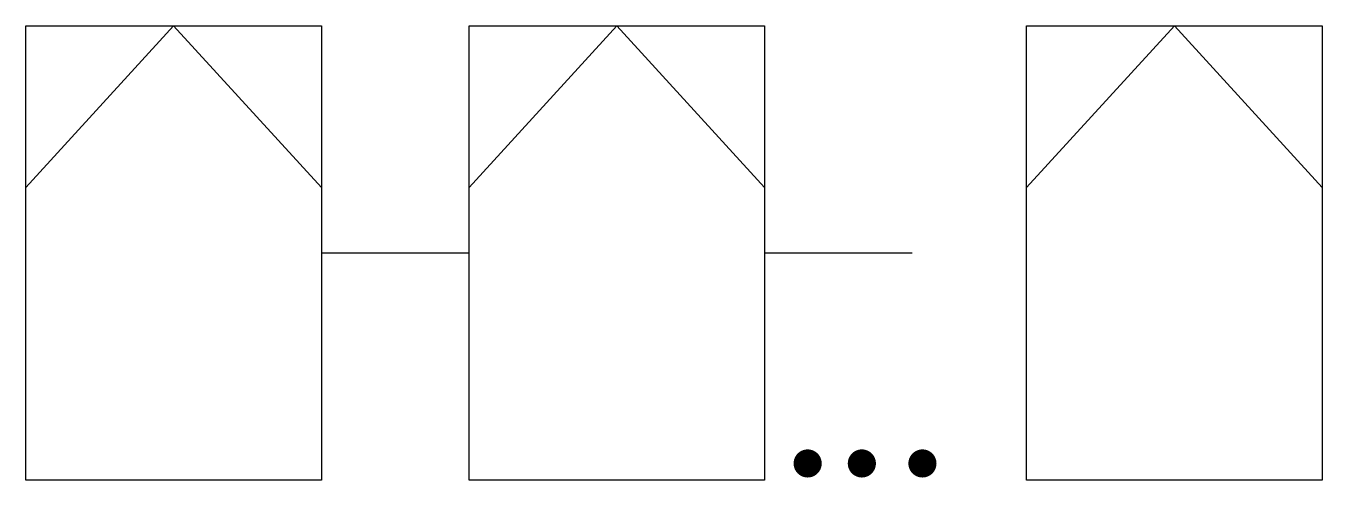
# Model space of a CAD drawing. Header units: millimetres. Extents: x 1214.57 to 1219.18, y 204.21 to 205.83.
import ezdxf

# ---------------------------------------------------------------- set-up
doc = ezdxf.new("R2010")
doc.units = ezdxf.units.MM
doc.layers.add('DIA-SIM', color=1, linetype='Continuous')

# ---------------------------------------------------------------- blocks, each defined once
blk = doc.blocks.new('D-MODULO-SFV')
for p, q in [((0.525, 0.8072), (0, 0.2331)), ((1.05, 0.2331), (0.525, 0.8072)), ((2.0999, 0.8072), (1.5749, 0.2331)), ((2.6249, 0.2331), (2.0999, 0.8072)), ((4.0814, 0.8072), (3.5565, 0.2331)), ((4.6064, 0.2331), (4.0814, 0.8072)), ((1.05, 0), (1.5749, 0)), ((2.6249, 0), (3.1499, 0))]:
    blk.add_line(p, q)
for points in [[(1.05, 0.8072), (1.05, -0.8072), (0, -0.8072), (0, 0.8072)], [(2.6249, 0.8072), (2.6249, -0.8072), (1.5749, -0.8072), (1.5749, 0.8072)], [(4.6064, 0.8072), (4.6064, -0.8072), (3.5565, -0.8072), (3.5565, 0.8072)]]:
    blk.add_lwpolyline(points, close=True)
at = {"const_width": 0.05}
for points in [[(2.7532, -0.7481, 1), (2.8032, -0.7481, 1)], [(2.9458, -0.7481, 1), (2.9958, -0.7481, 1)], [(3.1611, -0.7481, 1), (3.2111, -0.7481, 1)]]:
    blk.add_lwpolyline(points, format="xyb", close=True, dxfattribs=at)

msp = doc.modelspace()

# ---------------------------------------------------------------- block references
at = {"layer": 'DIA-SIM'}
msp.add_blockref('D-MODULO-SFV', (1214.5725, 205.021), dxfattribs=at)

doc.saveas('drawing.dxf')
